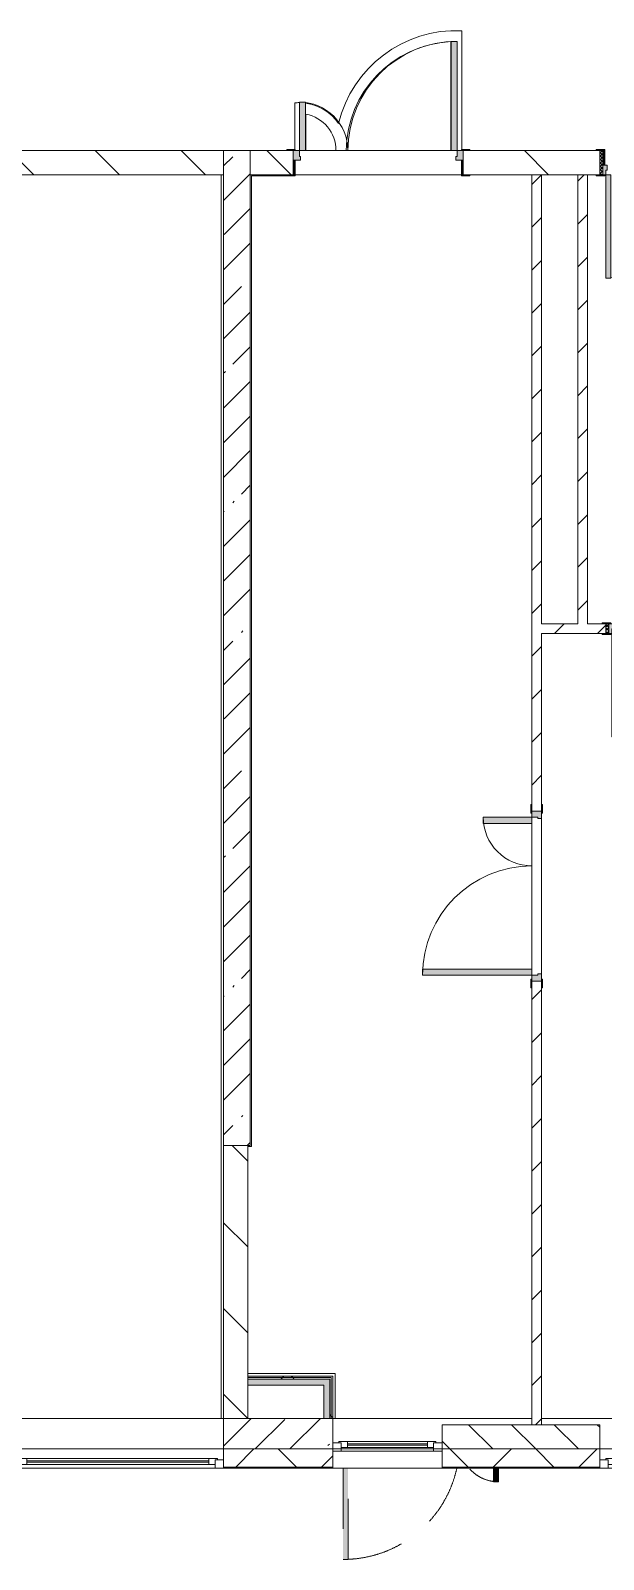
# Model space of a CAD drawing. Header units: millimetres. Extents: x -2766 to 205613, y -8553 to 29000.
# Drawn here: x 184143 to 188863, y -1010 to 11589 of the extents above; entities that cross this region are included whole.
import ezdxf

# ---------------------------------------------------------------- set-up
doc = ezdxf.new("R2010")
doc.units = ezdxf.units.MM
doc.linetypes.add('200_ШТРИХ__ш1_п0_6_', pattern=[800, 500, -300])
for name, color, linetype, lineweight in [('A-DETL-MBND-1', 7, '200_ШТРИХ__ш1_п0_6_', 9), ('A-GLAZ-2', 7, 'Continuous', 5), ('A-WALL', 7, 'Continuous', 9), ('A-WALL-3', 7, 'Continuous', 5), ('I-WALL-3', 7, 'Continuous', 5), ('S-COLS-2', 7, 'Continuous', 5)]:
    doc.layers.add(name, color=color, linetype=linetype, lineweight=lineweight)
for name, color, linetype, lineweight, true_color in [('A-DOOR-2', 7, 'Continuous', 5, 0xaaaaaa), ('A-DOOR-3', 7, 'Continuous', 5, 0xe2e2e2), ('A-DOOR-FRAM-3', 7, 'Continuous', 5, 0xe2e2e2), ('A-DOOR-FRAM-4', 7, 'Continuous', 5, 0xaaaaaa), ('A-FLOR-2', 7, 'Continuous', 5, 0xaaaaaa), ('I-WALL-1', 7, 'Continuous', 9, 0xe7e7e7)]:
    doc.layers.add(name, color=color, linetype=linetype, lineweight=lineweight, true_color=true_color)
pattern_1 = [(135, (78603, 0), (-353.5534, -353.5534), [])]
pattern_2 = [(45, (78602.98, 0), (-176.7767, 176.7767), [])]
pattern_3 = [(45, (78603, 0), (-285.1231, 285.1231), []), (45, (78888.1, 0), (-285.1231, 285.1231), [504.031, -100.806, 16.764, -84.042])]
pattern_4 = [(45, (78603, 0), (-530.33, 530.33), []), (135, (78603, 0), (-530.33, -530.33), [])]

# ---------------------------------------------------------------- blocks, each defined once
blk = doc.blocks.new('120_Окно_СКБ_1Ст - 120_Окно_СКБ_1Ст 900х2500_h_ с форточкой-22876038-2_2_1_птичка')
at = {"layer": 'A-GLAZ-2'}
for p, q in [((-450, -127), (-450, -57)), ((-450, -57), (-380, -57)), ((450, -57), (-450, -57)), ((-380, -57), (-380, -127)), ((380, -87), (-380, -87)), ((-380, -87), (-380, -127)), ((-330, -137), (-330, -87)), ((-330, -107), (330, -107)), ((330, -117), (-330, -117)), ((330, -137), (330, -87)), ((380, -127), (380, -57)), ((380, -57), (450, -57)), ((380, -127), (380, -87)), ((450, -57), (450, -127)), ((-380, -127), (-450, -127)), ((-450, -127), (-400, -127)), ((-380, -127), (-400, -127)), ((-400, -127), (-400, -137)), ((-400, -137), (400, -137)), ((400, -137), (-400, -137)), ((450, -127), (380, -127)), ((400, -127), (380, -127)), ((400, -127), (450, -127)), ((400, -137), (400, -127))]:
    blk.add_line(p, q, dxfattribs=at)
blk = doc.blocks.new('110_Дверь_СКБ_2Ст - Д-2а_л_ Из коридора на лестницу-32216062-2_2_1_птичка')
at = {"layer": 'A-DOOR-3'}
for points in [[(662, 100), (662, 1000), (612, 1000), (612, 100)], [(-588, 100), (-588, 500), (-638, 500), (-638, 100)], [(698, -100), (712, -97), (712, 20), (698, 20), (698, -94)]]:
    blk.add_hatch(color=256, dxfattribs=at).paths.add_polyline_path(points)
h = blk.add_hatch(color=256, dxfattribs=at)
h.paths.add_polyline_path([(-688, 20), (-628, 20), (-628, 50), (-638, 50), (-638, 100), (-688, 97)])
h.paths.add_polyline_path([(662, 20), (712, 20), (712, 100), (662, 100), (662, 50), (652, 50), (652, 20)])
at = {"layer": 'A-DOOR-FRAM-3'}
for points in [[(-675, 100), (-672, 100), (-675, 108), (-742, 108), (-742, 100), (-688, 100)], [(-688, -100), (-672, -100), (-672, 20), (-688, 20)], [(712, 100), (768, 100), (768, 108), (698, 105), (700, 100)], [(-672, -108), (-672, -100), (-742, -100), (-742, -108), (-712, -108)], [(736, -108), (768, -108), (768, -100), (698, -100), (698, -108), (712, -108)]]:
    blk.add_hatch(color=256, dxfattribs=at).paths.add_polyline_path(points)
at = {"layer": 'A-DOOR-2'}
for p, q in [((662, 1000), (612, 1000)), ((612, 1000), (612, 100)), ((662, 100), (662, 1000)), ((-638, 500), (-638, 100)), ((-588, 500), (-638, 500)), ((-588, 100), (-588, 500)), ((-638, 100), (-588, 100)), ((612, 100), (662, 100))]:
    blk.add_line(p, q, dxfattribs=at)
for centre, radius, start, end in [((662, 100), 900, 90, 180), ((-638, 100), 400, 360, 90)]:
    blk.add_arc(centre, radius, start, end, dxfattribs=at)
at = {"layer": 'A-DOOR-FRAM-4'}
for p, q in [((-672, 108), (-742, 108)), ((-742, 108), (-742, 100)), ((-742, 100), (-672, 100)), ((-638, 100), (-688, 100)), ((-688, 100), (-688, 20)), ((-688, 20), (-628, 20)), ((-672, 20), (-688, 20)), ((-688, 20), (-688, -100)), ((-672, 100), (-672, 108)), ((-672, -100), (-672, 20)), ((-638, 50), (-638, 100)), ((-628, 50), (-638, 50)), ((-628, 20), (-628, 50)), ((662, 50), (652, 50)), ((652, 50), (652, 20)), ((652, 20), (712, 20)), ((662, 100), (662, 50)), ((712, 100), (662, 100)), ((768, 108), (698, 108)), ((698, 108), (698, 100)), ((698, 100), (768, 100)), ((712, 20), (698, 20)), ((698, 20), (698, -100)), ((712, 20), (712, 100)), ((712, -100), (712, 20)), ((768, 100), (768, 108)), ((-672, -100), (-742, -100)), ((-742, -100), (-742, -108)), ((-742, -108), (-672, -108)), ((-688, -100), (-672, -100)), ((-672, -108), (-672, -100)), ((698, -100), (712, -100)), ((768, -100), (698, -100)), ((698, -100), (698, -108)), ((698, -108), (768, -108)), ((768, -108), (768, -100))]:
    blk.add_line(p, q, dxfattribs=at)
blk = doc.blocks.new('110_Дверь_СКБ_1Ст_Внутренняя1 - Д-8 950x2100h_охрана-V218-2_2_1_птичка')
at = {"layer": 'A-DOOR-2'}
h = blk.add_hatch(dxfattribs=at)
h.set_pattern_fill('FP_128', color=256, style=0, pattern_type=2)
h.set_pattern_definition([(135, (1826.41, 164.685), (-14.14214, -14.14214), []), (225, (1826.41, 164.685), (14.14214, -14.14214), [])])
h.paths.add_polyline_path([(487, 100), (462, 99), (462, -100), (487, -100), (487, 99)])
at = {"layer": 'A-DOOR-3'}
h = blk.add_hatch(color=256, dxfattribs=at)
h.paths.add_polyline_path([(437, 100), (437, 60), (427, 60), (427, 20), (462, 20), (462, 100)])
h.paths.add_polyline_path([(-438, 100), (-438, 20), (-403, 20), (-404, 60), (-413, 60), (-413, 100)])
at = {"layer": 'A-DOOR-FRAM-3'}
for points in [[(437, 950), (397, 950), (397, 100), (437, 100), (437, 755)], [(-463, 108), (-493, 108), (-493, 100), (-423, 100), (-423, 108), (-442, 108)], [(-438, 20), (-438, -100), (-423, -100), (-423, 20)], [(517, 108), (447, 107), (447, 100), (517, 100), (517, 106)], [(462, 20), (447, 20), (447, -100), (462, -100)], [(-493, -100), (-493, -108), (-423, -108), (-423, -100), (-463, -100)], [(447, -100), (447, -108), (517, -108), (517, -100), (462, -100)]]:
    blk.add_hatch(color=256, dxfattribs=at).paths.add_polyline_path(points)
at = {"layer": 'A-DOOR-FRAM-4'}
h = blk.add_hatch(dxfattribs=at)
h.set_pattern_fill('FP_129', color=256, style=0, pattern_type=2)
h.set_pattern_definition([(45, (-296.384, 164.685), (-14.1421, 14.1421), []), (135, (-296.384, 164.685), (-14.1421, -14.1421), [])])
h.paths.add_polyline_path([(-463, 100), (-463, -100), (-438, -95), (-438, 100)])
at = {"layer": 'A-DOOR-2'}
for p, q in [((437, 950), (397, 950)), ((397, 950), (397, 100)), ((437, 100), (437, 950)), ((397, 100), (437, 100))]:
    blk.add_line(p, q, dxfattribs=at)
blk.add_arc((437, 100), 850, 90, 180, dxfattribs=at)
at = {"layer": 'A-DOOR-FRAM-4'}
for p, q in [((-423, 108), (-493, 108)), ((-493, 108), (-493, 100)), ((-493, 100), (-423, 100)), ((-438, 100), (-463, 100)), ((-463, 100), (-463, -100)), ((-413, 100), (-438, 100)), ((-438, 100), (-438, 20)), ((-438, -100), (-438, 100)), ((-423, 100), (-438, 100)), ((-438, 100), (-438, 99)), ((-438, 99), (-423, 99)), ((-438, 20), (-403, 20)), ((-423, 20), (-438, 20)), ((-438, 20), (-438, -100)), ((-423, 100), (-423, 108)), ((-423, 99), (-423, 100)), ((-423, -100), (-423, 20)), ((-413, 60), (-413, 100)), ((-403, 60), (-413, 60)), ((-403, 20), (-403, 60)), ((437, 60), (427, 60)), ((427, 60), (427, 20)), ((427, 20), (462, 20)), ((437, 100), (437, 60)), ((462, 100), (437, 100)), ((517, 108), (447, 108)), ((447, 108), (447, 100)), ((462, 100), (447, 100)), ((447, 100), (447, 99)), ((447, 100), (517, 100)), ((447, 99), (462, 99)), ((462, 20), (447, 20)), ((447, 20), (447, -100)), ((462, 20), (462, 100)), ((487, 100), (462, 100)), ((462, 100), (462, -100)), ((462, 99), (462, 100)), ((462, -100), (462, 20)), ((487, -100), (487, 100)), ((517, 100), (517, 108)), ((-423, -100), (-493, -100)), ((-493, -100), (-493, -108)), ((-493, -108), (-423, -108)), ((-463, -100), (-438, -100)), ((-438, -100), (-423, -100)), ((-423, -108), (-423, -100)), ((447, -100), (462, -100)), ((517, -100), (447, -100)), ((447, -100), (447, -108)), ((447, -108), (517, -108)), ((462, -100), (487, -100)), ((517, -108), (517, -100))]:
    blk.add_line(p, q, dxfattribs=at)
blk = doc.blocks.new('110_Дверь_СКБ_1Ст_Внутренняя1 - Д-8 950x2100h_охрана-V220-2_2_1_птичка')
at = {"layer": 'A-DOOR-2'}
h = blk.add_hatch(dxfattribs=at)
h.set_pattern_fill('FP_152', color=256, style=0, pattern_type=2)
h.set_pattern_definition([(135, (1826.41, 104.685), (-14.14214, -14.14214), []), (225, (1826.41, 104.685), (14.14214, -14.14214), [])])
h.paths.add_polyline_path([(462, 40), (462, -40), (487, -40), (487, 40)])
at = {"layer": 'A-DOOR-3'}
h = blk.add_hatch(color=256, dxfattribs=at)
h.paths.add_polyline_path([(462, 40), (437, 40), (437, 0), (427, 0), (427, -40), (462, -40)])
h.paths.add_polyline_path([(-438, 40), (-438, -40), (-403, -40), (-403, 0), (-413, 0), (-413, 40), (-423, 40)])
at = {"layer": 'A-DOOR-FRAM-3'}
for points in [[(397, 890), (397, 40), (437, 40), (437, 890)], [(-423, 48), (-493, 48), (-493, 40), (-423, 45)], [(487, 48), (447, 48), (447, 40), (517, 40), (517, 48)], [(-463, -40), (-493, -40), (-493, -48), (-423, -48), (-423, -40), (-438, -40)], [(487, -40), (447, -40), (447, -48), (517, -48), (517, -40)]]:
    blk.add_hatch(color=256, dxfattribs=at).paths.add_polyline_path(points)
at = {"layer": 'A-DOOR-FRAM-4'}
h = blk.add_hatch(dxfattribs=at)
h.set_pattern_fill('FP_153', color=256, style=0, pattern_type=2)
h.set_pattern_definition([(45, (-296.384, 104.685), (-14.1421, 14.1421), []), (135, (-296.384, 104.685), (-14.1421, -14.1421), [])])
h.paths.add_polyline_path([(-463, 40), (-463, -40), (-438, -40), (-438, 40)])
at = {"layer": 'A-DOOR-2'}
for p, q in [((437, 890), (397, 890)), ((397, 890), (397, 40)), ((437, 40), (437, 890)), ((397, 40), (437, 40))]:
    blk.add_line(p, q, dxfattribs=at)
blk.add_arc((437, 40), 850, 90, 180, dxfattribs=at)
at = {"layer": 'A-DOOR-FRAM-4'}
for p, q in [((-423, 48), (-493, 48)), ((-493, 48), (-493, 40)), ((-493, 40), (-423, 40)), ((-438, 40), (-463, 40)), ((-463, 40), (-463, -40)), ((-413, 40), (-438, 40)), ((-438, 40), (-438, -40)), ((-438, -40), (-438, 40)), ((-423, 40), (-438, 40)), ((-438, 40), (-438, 39)), ((-438, 39), (-423, 39)), ((-423, 40), (-423, 48)), ((-423, 39), (-423, 40)), ((-413, 0), (-413, 40)), ((-403, 0), (-413, 0)), ((-403, -40), (-403, 0)), ((437, 0), (427, 0)), ((427, 0), (427, -40)), ((437, 40), (437, 0)), ((462, 40), (437, 40)), ((517, 48), (447, 48)), ((447, 48), (447, 40)), ((462, 40), (447, 40)), ((447, 40), (447, 39)), ((447, 40), (517, 40)), ((447, 39), (462, 39)), ((462, -40), (462, 40)), ((487, 40), (462, 40)), ((462, 40), (462, -40)), ((462, 39), (462, 40)), ((487, -40), (487, 40)), ((517, 40), (517, 48)), ((-423, -40), (-493, -40)), ((-493, -40), (-493, -48)), ((-493, -48), (-423, -48)), ((-463, -40), (-438, -40)), ((-423, -39), (-438, -39)), ((-438, -39), (-438, -40)), ((-438, -40), (-403, -40)), ((-438, -40), (-423, -40)), ((-423, -40), (-423, -39)), ((-423, -48), (-423, -40)), ((427, -40), (462, -40)), ((462, -39), (447, -39)), ((447, -39), (447, -40)), ((447, -40), (462, -40)), ((517, -40), (447, -40)), ((447, -40), (447, -48)), ((447, -48), (517, -48)), ((462, -40), (462, -39)), ((462, -40), (487, -40)), ((517, -48), (517, -40))]:
    blk.add_line(p, q, dxfattribs=at)
blk = doc.blocks.new('110_Дверь_СКБ_2Ст_Наружная - ДН-5_л__ Двухстворчатая 1350 х3800 _h_ в свету с верхним остеклением-21877029-2_2_1_птичка')
at = {"layer": 'A-DETL-MBND-1'}
for points in [[(619, 1010), (619, 258), (659, 258), (659, 1010)], [(-581, 370), (-621, 370), (-621, 258), (-581, 258), (-581, 271)]]:
    blk.add_hatch(color=256, dxfattribs=at).paths.add_polyline_path(points)
for p, q in [((659, 1010), (619, 1010)), ((619, 1010), (619, 258)), ((659, 258), (659, 1010)), ((-621, 370), (-621, 258)), ((-581, 370), (-621, 370)), ((-581, 258), (-581, 370))]:
    blk.add_line(p, q, dxfattribs=at)
for centre, radius, start, end in [((659, 50), 960, 90, 167.443), ((-621, 50), 320, 42.2942, 90)]:
    blk.add_arc(centre, radius, start, end, dxfattribs=at)
blk = doc.blocks.new('120_Окно_СКБ_2Ст_Фрамуга сверху - 120_Окно_СКБ_2Ст_2300х2500_h_ ДОО-22877051-2_2_1_птичка')
at = {"layer": 'A-GLAZ-2'}
for p, q in [((-1150, 13), (-1150, 83)), ((-1150, 83), (-1080, 83)), ((1150, 83), (-1150, 83)), ((-1080, 13), (-1150, 13)), ((-1150, 13), (-1100, 13)), ((-1080, 13), (-1100, 13)), ((-1100, 13), (-1100, 3)), ((-1100, 3), (540, 3)), ((540, 3), (-1100, 3)), ((-1080, 83), (-1080, 13)), ((-1080, 83), (1080, 83)), ((520, 53), (-1080, 53)), ((-1080, 53), (-1080, 13)), ((-1030, 3), (-1030, 53)), ((-1030, 33), (470, 33)), ((470, 23), (-1030, 23)), ((470, 3), (470, 53)), ((520, 13), (520, 83)), ((520, 83), (590, 83)), ((520, 13), (520, 53)), ((590, 13), (520, 13)), ((540, 13), (520, 13)), ((540, 13), (570, 13)), ((540, 13), (570, 13)), ((540, 3), (540, 13)), ((590, 13), (570, 13)), ((570, 13), (570, 3)), ((570, 3), (1100, 3)), ((1100, 3), (570, 3)), ((590, 83), (590, 13)), ((1080, 53), (590, 53)), ((590, 53), (590, 13)), ((640, 3), (640, 53)), ((640, 33), (1030, 33)), ((1030, 23), (640, 23)), ((1030, 3), (1030, 53)), ((1080, 13), (1080, 83)), ((1080, 83), (1150, 83)), ((1080, 13), (1080, 53)), ((1150, 13), (1080, 13)), ((1100, 13), (1080, 13)), ((1100, 13), (1150, 13)), ((1100, 3), (1100, 13)), ((1150, 83), (1150, 13))]:
    blk.add_line(p, q, dxfattribs=at)
blk = doc.blocks.new('110_Дверь_СКБ_2Ст - Д-5_п_ Из игровой в коридор-32351726-2_2_1_птичка')
at = {"layer": 'A-DOOR-3'}
h = blk.add_hatch(color=256, dxfattribs=at)
h.paths.add_polyline_path([(712, -40), (712, 40), (652, 40), (652, 10), (662, 10), (662, -40)])
h.paths.add_polyline_path([(-628, 20), (-628, 40), (-688, 39), (-688, -40), (-638, -40), (-638, 10), (-628, 10)])
for points in [[(-588, -45), (-588, -40), (-638, -43), (-638, -440), (-588, -440)], [(662, -114), (662, -40), (612, -40), (612, -940), (662, -940), (662, -747)]]:
    blk.add_hatch(color=256, dxfattribs=at).paths.add_polyline_path(points)
at = {"layer": 'A-DOOR-FRAM-3'}
for points in [[(-673, 40), (-673, 48), (-743, 48), (-743, 40), (-688, 40)], [(767, 40), (767, 48), (697, 48), (697, 40), (737, 40)], [(-673, -41), (-673, -40), (-743, -40), (-743, -48), (-673, -48)], [(767, -40), (697, -40), (697, -48), (767, -48)]]:
    blk.add_hatch(color=256, dxfattribs=at).paths.add_polyline_path(points)
at = {"layer": 'A-DOOR-2'}
for p, q in [((-638, -40), (-588, -40)), ((-638, -440), (-638, -40)), ((-588, -40), (-588, -440)), ((612, -40), (662, -40)), ((612, -940), (612, -40)), ((662, -40), (662, -940)), ((-588, -440), (-638, -440)), ((662, -940), (612, -940))]:
    blk.add_line(p, q, dxfattribs=at)
for centre, radius, start, end in [((-638, -40), 400, 270, 0), ((662, -40), 900, 180, 270)]:
    blk.add_arc(centre, radius, start, end, dxfattribs=at)
at = {"layer": 'A-DOOR-FRAM-4'}
for p, q in [((-743, 48), (-673, 48)), ((-743, 40), (-743, 48)), ((-673, 40), (-743, 40)), ((-688, 40), (-628, 40)), ((-688, -40), (-688, 40)), ((-688, 40), (-673, 40)), ((-688, 39), (-688, 40)), ((-673, 39), (-688, 39)), ((-673, 48), (-673, 40)), ((-673, 40), (-673, 39)), ((-638, 10), (-638, -40)), ((-628, 10), (-638, 10)), ((-628, 40), (-628, 10)), ((652, 40), (712, 40)), ((652, 10), (652, 40)), ((662, 10), (652, 10)), ((662, -40), (662, 10)), ((697, 40), (697, 48)), ((697, 48), (767, 48)), ((697, 39), (697, 40)), ((697, 40), (712, 40)), ((767, 40), (697, 40)), ((712, 39), (697, 39)), ((712, 40), (712, -40)), ((712, 40), (712, 39)), ((767, 48), (767, 40)), ((-743, -40), (-673, -40)), ((-743, -48), (-743, -40)), ((-673, -48), (-743, -48)), ((-638, -40), (-688, -40)), ((-673, -40), (-673, -48)), ((712, -40), (662, -40)), ((697, -48), (697, -40)), ((697, -40), (767, -40)), ((767, -48), (697, -48)), ((767, -40), (767, -48))]:
    blk.add_line(p, q, dxfattribs=at)

msp = doc.modelspace()

# ---------------------------------------------------------------- hatches: boundary and pattern name
at = {"layer": 'A-WALL-3'}
h = msp.add_hatch(dxfattribs=at)
h.set_pattern_fill('FP_125', color=256, style=0, pattern_type=2)
h.set_pattern_definition([(135, (78602.98, 0), (-176.7767, -176.7767), [])])
h.paths.add_polyline_path([(181483, -100), (181483, 100), (181233, 100), (181233, -100), (181260.6, -100)])
h.paths.add_polyline_path([(170566.2, -100), (171333, -100), (171333, 100), (170533, 100), (170533, -100), (170553, -100)])
h.paths.add_polyline_path([(201433, -100), (201433, 100), (200633, 97.5), (200633, -100), (201077.8, -100)])
h.paths.add_polyline_path([(173133, -100), (173383, -100), (173383, 100), (173133, 100)])
h.paths.add_polyline_path([(174283, -100), (177633, -100), (177633, 100), (174283, 100), (174283, 64.3)])
h.paths.add_polyline_path([(197933, -100), (197933, 100), (197433, 100), (197433, -100), (197925.1, -100)])
h.paths.add_polyline_path([(179433, -100), (180333, -100), (180333, 100), (179433, 100), (179433, 57.3)])
h.paths.add_polyline_path([(193871.5, -100), (194233, -100), (194233, 100), (193183, 100), (193183, -100)])
h.paths.add_polyline_path([(192283, -100), (192283, 100), (192033, 100), (192033, -100), (192070, -100)])
h.paths.add_polyline_path([(182383, -100), (183433, -100), (183433, 100), (182383, 100), (182383, -8.4)])
h.paths.add_polyline_path([(187533, -100), (188833, -100), (188833, 100), (187533, 100)])
h = msp.add_hatch(dxfattribs=at)
h.set_pattern_fill('FP_121', color=256, style=0, pattern_type=2)
h.set_pattern_definition([(45, (78603, 0), (-353.5534, 353.5534), []), (135, (78603, 0), (-353.5534, -353.5534), [])])
h.paths.add_polyline_path([(203680.1, -250), (203683, -250), (203683, -100), (202333, -100), (202333, -250), (203433, -250)])
h.paths.add_polyline_path([(199276.2, -250), (199733, -250), (199733, -100), (198833, -100), (198833, -250)])
h.paths.add_polyline_path([(200633, -250), (201433, -248), (201433, -100), (200633, -100), (200633, -244.5)])
h.paths.add_polyline_path([(188016.5, -250), (188833, -250), (188833, -100), (187533, -100), (187533, -250), (187566.1, -250)])
h.paths.add_polyline_path([(191133, -250), (192283, -250), (192283, -100), (191133, -100), (191133, -202.5)])
h.paths.add_polyline_path([(186633, -250), (186633, -100), (185733, -100), (185733, -250), (185764.5, -250)])
h.paths.add_polyline_path([(193183, -250), (194233, -250), (194233, -100), (193183, -100), (193183, -211.6)])
h.paths.add_polyline_path([(196533, -250), (197933, -250), (197933, -100), (196533, -100), (196533, -226.4)])
h.paths.add_polyline_path([(180359.8, -250), (181483, -250), (181483, -100), (179433, -100), (179433, -250), (179459.1, -250)])
h.paths.add_polyline_path([(183433, -250), (183433, -100), (182383, -100), (182383, -250)])
h.paths.add_polyline_path([(178533, -250), (178533, -100), (174283, -100), (174283, -250), (176756.7, -250)])
h.paths.add_polyline_path([(172233, -250), (173383, -250), (173383, -100), (172233, -100), (172233, -118.9)])
h.paths.add_polyline_path([(171333, -250), (171333, -100), (170533, -100), (170533, -250), (170901.6, -250)])
h.paths.add_polyline_path([(169633, -250), (169633, -100), (167813, -100), (167813, -250), (169550.5, -250)])
at = {"layer": 'I-WALL-1'}
for points in [[(185963, 426), (186558, 426), (186558, 476), (185933, 476), (185933, 426)], [(186608, 150), (186608, 476), (186558, 476), (186558, 150)]]:
    msp.add_hatch(color=256, dxfattribs=at).paths.add_polyline_path(points)
at = {"layer": 'I-WALL-3'}
h = msp.add_hatch(dxfattribs=at)
h.set_pattern_fill('FP_126', color=256, style=0, pattern_type=2)
h.set_pattern_definition(pattern_1)
h.paths.add_polyline_path([(180213, 10400), (182248, 10400), (182248, 10600), (180213, 10600)])
h.paths.add_polyline_path([(185713, 10400), (185733, 10400), (185733, 10600), (183698, 10600), (183698, 10400), (183963, 10400)])
h = msp.add_hatch(dxfattribs=at)
h.set_pattern_fill('FP_123', color=256, style=0, pattern_type=2)
h.set_pattern_definition(pattern_3)
h.paths.add_polyline_path([(185953, 2400), (185953, 10600), (185733, 10600), (185733, 2400), (185764.5, 2400)])
h = msp.add_hatch(dxfattribs=at)
h.set_pattern_fill('FP_126', color=256, style=0, pattern_type=2)
h.set_pattern_definition(pattern_1)
h.paths.add_polyline_path([(198375.4, 10400), (199813, 10400), (199813, 10600), (197933, 10600), (197933, 10400)])
h.paths.add_polyline_path([(186253, 10400), (186308, 10400), (186308, 10600), (185953, 10600), (185953, 10400), (186214.9, 10400)])
h.paths.add_polyline_path([(188803, 10400), (188833, 10400), (188833, 10600), (187708, 10600), (187708, 10400), (188733, 10400)])
h.paths.add_polyline_path([(190268.4, 10400), (190533, 10400), (190533, 10600), (189783, 10600), (189783, 10400), (189833, 10400)])
h = msp.add_hatch(dxfattribs=at)
h.set_pattern_fill('FP_127', color=256, style=0, pattern_type=2)
h.set_pattern_definition(pattern_2)
h.paths.add_polyline_path([(188353, 100), (188353, 3755), (188273, 3755), (188273, 100)])
h.paths.add_polyline_path([(188273, 5155), (188353, 5155), (188353, 10400), (188273, 10400), (188273, 5180)])
h = msp.add_hatch(dxfattribs=at)
h.set_pattern_fill('FP_127', color=256, style=0, pattern_type=2)
h.set_pattern_definition(pattern_2)
h.paths.add_polyline_path([(188653, 6700), (188733, 6700), (188733, 10400), (188653, 10400), (188653, 8011.4)])
h = msp.add_hatch(dxfattribs=at)
h.set_pattern_fill('FP_127', color=256, style=0, pattern_type=2)
h.set_pattern_definition(pattern_2)
h.paths.add_polyline_path([(190531, 6620), (190533, 6620), (190533, 6700), (189833, 6700), (189833, 6620), (189863, 6620)])
h.paths.add_polyline_path([(188653, 6620), (188883, 6620), (188883, 6700), (188353, 6700), (188354.7, 6620)])
h = msp.add_hatch(dxfattribs=at)
h.set_pattern_fill('FP_126', color=256, style=0, pattern_type=2)
h.set_pattern_definition(pattern_1)
h.paths.add_polyline_path([(185733, 150), (185933, 150), (185933, 2400), (185733, 2400), (185733, 521)])
h = msp.add_hatch(dxfattribs=at)
h.set_pattern_fill('FP_180', color=256, style=0, pattern_type=2)
h.set_pattern_definition(pattern_4)
h.paths.add_polyline_path([(186607.5, 488.5), (186620.5, 491.6), (186620.5, 501), (185933, 501), (185933, 488.5), (186558, 488.5)])
h = msp.add_hatch(dxfattribs=at)
h.set_pattern_fill('FP_180', color=256, style=0, pattern_type=2)
h.set_pattern_definition(pattern_4)
h.paths.add_polyline_path([(185933, 476), (186608, 476), (186607.5, 488.5), (185933, 488.5)])
h = msp.add_hatch(dxfattribs=at)
h.set_pattern_fill('FP_180', color=256, style=0, pattern_type=2)
h.set_pattern_definition(pattern_4)
h.paths.add_polyline_path([(186608, 150), (186620.5, 150), (186620.5, 488.5), (186608, 488.5), (186608, 426)])
h = msp.add_hatch(dxfattribs=at)
h.set_pattern_fill('FP_180', color=256, style=0, pattern_type=2)
h.set_pattern_definition(pattern_4)
h.paths.add_polyline_path([(186620.5, 150), (186633, 150), (186633, 501), (186620.5, 501), (186620.5, 426)])
at = {"layer": 'S-COLS-2'}
h = msp.add_hatch(dxfattribs=at)
h.set_pattern_fill('FP_123', color=256, style=0, pattern_type=2)
h.set_pattern_definition(pattern_3)
h.paths.add_polyline_path([(185733, -100), (186633, -100), (186633, 150), (185733, 148.6), (185733, 18.8)])

# ---------------------------------------------------------------- linework, layer by layer
at = {"layer": 'A-FLOR-2'}
for p, q in [((187605.1, 11497.8), (187605.1, 10600)), ((187695.1, 10608), (187695.1, 11588.1)), ((186321, 10993.6), (186321, 10608)), ((186411, 10600), (186411, 10899.7)), ((186411, 10600), (187605.1, 10600)), ((185713, 150), (185713, 10400)), ((186253, 10392), (185963, 10392)), ((185963, 10392), (185963, 2392)), ((185963, 2392), (185933, 2392)), ((185933, 521), (186653, 521)), ((186653, 521), (186653, 150))]:
    msp.add_line(p, q, dxfattribs=at)
for centre, radius, start, end in [((187652.5, 10589), 1000, 87.56236, 166.45029), ((187652.5, 10589), 910, 92.99005, 179.3074), ((186354.5, 10600), 395, 89.4985, 94.87345), ((186354.5, 10600), 395, 34.42231, 82.19504), ((186354.5, 10600), 305, 360, 79.33549)]:
    msp.add_arc(centre, radius, start, end, dxfattribs=at)
at = {"layer": 'A-WALL'}
for p, q in [((185733, 10400), (185733, 10600)), ((185953, 10600), (185953, 10400)), ((188353, 10400), (188273, 10400)), ((188733, 10400), (188653, 10400)), ((185933, 488.5), (186620.5, 488.5)), ((185933, 476), (186608, 476)), ((186608, 476), (186608, 150)), ((186620.5, 488.5), (186620.5, 150)), ((188273, 100), (188353, 100)), ((187533, -100), (188833, -100)), ((188833, -100), (187533, -100)), ((185733, -250), (186633, -250)), ((187533, -250), (188833, -250)), ((185733, -253), (186633, -253)), ((187533, -253), (188833, -253))]:
    msp.add_line(p, q, dxfattribs=at)
at = {"layer": 'A-WALL-3'}
for p, q in [((188273, 100), (187533, 100)), ((187533, 100), (187533, -258)), ((188833, 100), (188353, 100)), ((188833, -258), (188833, 100)), ((185733, -100), (185733, -258)), ((185733, -100), (186633, -100)), ((186633, -258), (186633, -100)), ((171333, -258), (185733, -258)), ((198833, -258), (185733, -258))]:
    msp.add_line(p, q, dxfattribs=at)
at = {"layer": 'I-WALL-3'}
for p, q in [((186253, 10600), (183728, 10600)), ((188803, 10600), (187763, 10600)), ((183728, 10400), (185733, 10400)), ((185733, 10400), (185733, 150)), ((185953, 10400), (186253, 10400)), ((185953, 2400), (185953, 10400)), ((187693, 10400), (186323, 10400)), ((187763, 10400), (188273, 10400)), ((188273, 10400), (188273, 5210)), ((188353, 10400), (188653, 10400)), ((188353, 6700), (188353, 10400)), ((188653, 10400), (188653, 6700)), ((188733, 10400), (188803, 10400)), ((188733, 6700), (188733, 10400)), ((188653, 6700), (188353, 6700)), ((188853, 6700), (188733, 6700)), ((188353, 6620), (188853, 6620)), ((188353, 5210), (188353, 6620)), ((188273, 3855), (188273, 5055)), ((188353, 5095), (188353, 3815)), ((188273, 3700), (188273, 100)), ((188353, 100), (188353, 3700)), ((185953, 2400), (185733, 2400)), ((185933, 150), (185933, 2400)), ((186633, 501), (185933, 501)), ((185933, 426), (186558, 426)), ((186558, 426), (186558, 150)), ((186633, 150), (186633, 501)), ((181233, 150), (185733, 150)), ((185733, 150), (185933, 150)), ((186558, 150), (186633, 150)), ((186633, 150), (188273, 150)), ((188353, 150), (191133, 150)), ((185733, -100), (183433, -100)), ((187533, -100), (186633, -100)), ((191133, -100), (188833, -100))]:
    msp.add_line(p, q, dxfattribs=at)
at = {"layer": 'S-COLS-2'}
for p, q in [((186633, 150), (185733, 150)), ((185733, 150), (185733, -100)), ((186633, -100), (186633, 150)), ((185733, -100), (186633, -100))]:
    msp.add_line(p, q, dxfattribs=at)

# ---------------------------------------------------------------- block references
at = {"layer": 'A-DETL-MBND-1', "rotation": 180}
msp.add_blockref('110_Дверь_СКБ_2Ст_Наружная - ДН-5_л__ Двухстворчатая 1350 х3800 _h_ в свету с верхним остеклением-21877029-2_2_1_птичка', (187377.5, 0), dxfattribs=at)
at = {"layer": 'A-DOOR-2'}
msp.add_blockref('110_Дверь_СКБ_2Ст - Д-2а_л_ Из коридора на лестницу-32216062-2_2_1_птичка', (186995.5, 10500), dxfattribs=at)
for name, p, rotation in [('110_Дверь_СКБ_1Ст_Внутренняя1 - Д-8 950x2100h_охрана-V218-2_2_1_птичка', (189320.5, 10500), 180), ('110_Дверь_СКБ_1Ст_Внутренняя1 - Д-8 950x2100h_охрана-V220-2_2_1_птичка', (189370.5, 6660), 180), ('110_Дверь_СКБ_2Ст - Д-5_п_ Из игровой в коридор-32351726-2_2_1_птичка', (188313, 4467.5), 269.9999999999999)]:
    msp.add_blockref(name, p, dxfattribs=dict(at, rotation=rotation))
at = {"layer": 'A-GLAZ-2', "rotation": 180}
for name, p in [('120_Окно_СКБ_1Ст - 120_Окно_СКБ_1Ст 900х2500_h_ с форточкой-22876038-2_2_1_птичка', (187083, -175)), ('120_Окно_СКБ_2Ст_Фрамуга сверху - 120_Окно_СКБ_2Ст_2300х2500_h_ ДОО-22877051-2_2_1_птичка', (184583, -175)), ('120_Окно_СКБ_2Ст_Фрамуга сверху - 120_Окно_СКБ_2Ст_2300х2500_h_ ДОО-22877051-2_2_1_птичка', (189983, -175))]:
    msp.add_blockref(name, p, dxfattribs=at)

doc.saveas('drawing.dxf')
